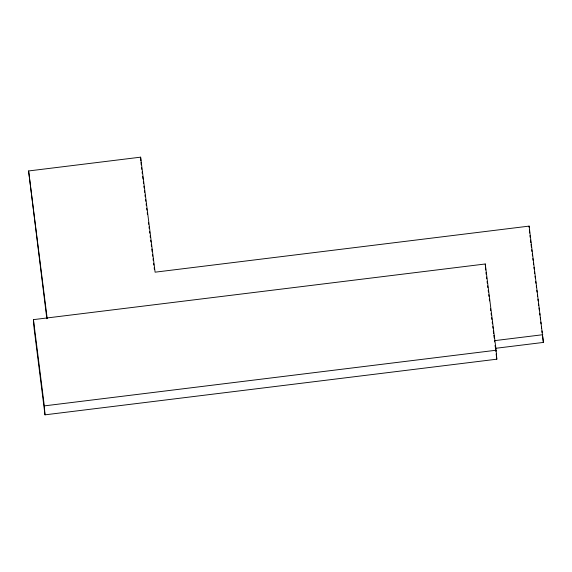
<?xml version="1.0" encoding="UTF-8"?>
<svg xmlns="http://www.w3.org/2000/svg" width="572" height="572" viewBox="0 0 572 572"><rect width="100%" height="100%" fill="white"/><g stroke="black" fill="none" stroke-linecap="round" stroke-linejoin="round"><path stroke-width="0.86" d="M46.84 318.726L28.6 170.956L140.612 157.164L155.105 272.179L529.121 226.112L543.4 342.421L495.538 348.319M33.441 319.634L485.256 263.985L496.124 350.236L496.811 359.195L44.995 414.836L34.127 328.585L33.441 319.634L44.309 405.884L44.995 414.836M542.807 334.713L494.537 340.655L494.63 341.899M44.309 405.884L496.124 350.236M529.937 235.593L530.165 237.359M530.494 240.004L530.83 242.657M531.052 244.416L531.388 247.068M531.717 249.714L531.939 251.48M532.275 254.132L532.496 255.898M532.832 258.544L533.054 260.31M533.39 262.963L533.612 264.729M533.948 267.374L534.169 269.14M534.498 271.786L534.72 273.552M535.056 276.204L535.278 277.971M535.721 281.503L535.95 283.269M536.279 285.914L536.5 287.68M536.836 290.333L537.058 292.099M537.394 294.744L537.616 296.51M537.952 299.156L538.173 300.922M538.502 303.575L538.731 305.341M539.06 307.986L539.396 310.639M539.732 313.284L539.954 315.05M540.283 317.703L540.504 319.469M540.84 322.115L541.062 323.881M541.398 326.526L541.62 328.292M541.956 330.945L542.177 332.711M542.513 335.356L543.4 342.421M485.957 272.579L486.179 274.353M486.515 277.005L486.736 278.771M487.072 281.424L487.294 283.19M487.63 285.843L487.852 287.609M488.188 290.261L488.409 292.035M488.745 294.687L488.967 296.453M489.303 299.106L489.525 300.872M490.526 308.83L490.747 310.596M491.083 313.249L491.305 315.015M491.641 317.667L491.863 319.441M492.199 322.093L492.421 323.859M492.757 326.512L492.978 328.278M493.307 330.931L493.643 333.583M493.865 335.349L494.201 338.002M495.066 345.359L495.288 347.09M495.609 349.678L495.831 351.408M496.153 354.004L496.811 359.195M141.541 167.532L141.763 169.305M142.099 171.965L142.328 173.738M142.657 176.398L142.993 179.057M143.329 181.717L143.551 183.49M143.887 186.15L144.108 187.923M144.444 190.583L144.673 192.356M145.002 195.016L145.231 196.789M145.567 199.449L145.788 201.215M146.125 203.875L146.346 205.648M146.682 208.308L146.904 210.081M147.24 212.741L147.462 214.514M148.47 222.494L148.691 224.267M149.027 226.927L149.249 228.7M149.585 231.36L149.807 233.133M150.143 235.793L150.364 237.566M150.701 240.226L150.922 241.992M151.258 244.652L151.48 246.425M151.816 249.085L152.152 251.744M152.488 254.404L152.71 256.177M153.046 258.837L153.267 260.61M153.603 263.27L153.832 265.043M154.161 267.703L154.39 269.476M28.6 170.956L47.197 318.54M529.121 226.112L529.222 227.356M529.407 229.78L529.658 233.018M485.256 263.985L485.714 269.984M140.612 157.164L140.898 160.832M141.019 162.448L141.205 164.872"/></g></svg>
